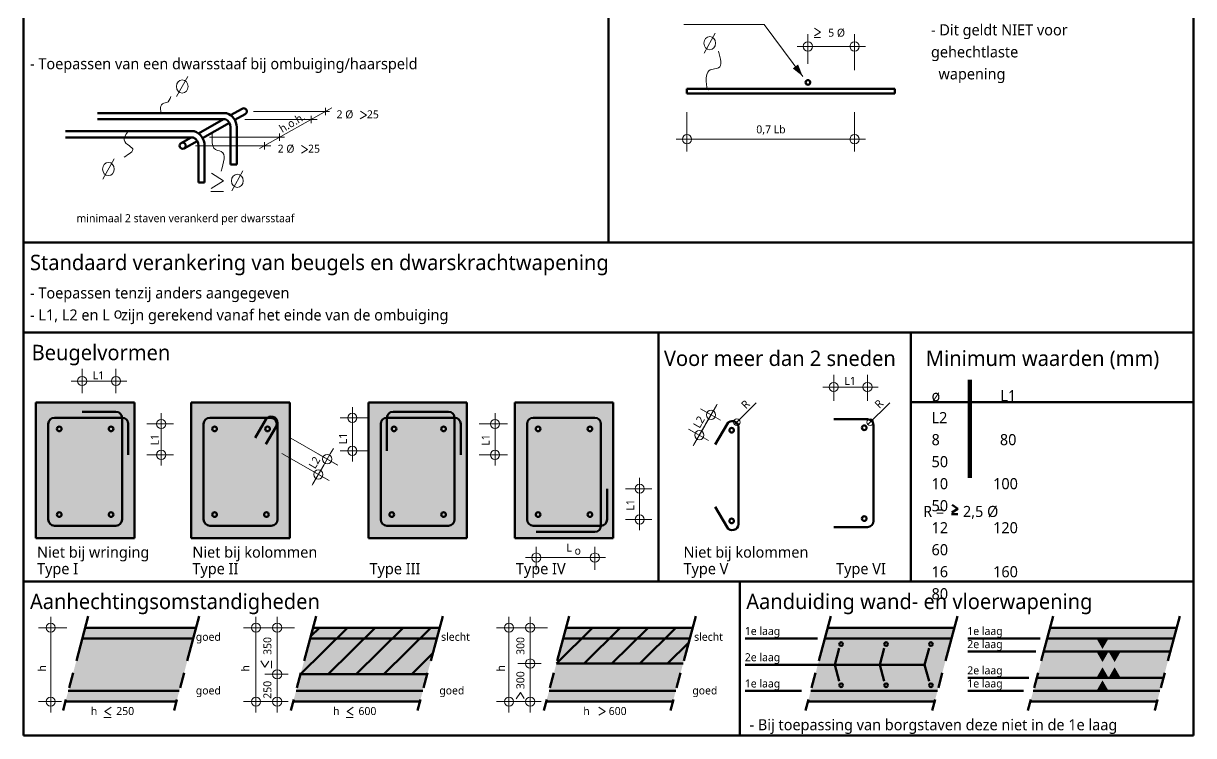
# Model space of a CAD drawing. Header units: millimetres. Extents: x 2215 to 2824, y 2037 to 2318.
# Drawn here: x 2634.5 to 2824.5, y 2037.3 to 2152.8 of the extents above; entities that cross this region are included whole.
import ezdxf

# ---------------------------------------------------------------- set-up
doc = ezdxf.new("R2010")
doc.units = ezdxf.units.MM
doc.linetypes.add('JECON_afbreeklijn', pattern=[14, 7.5, -2, 2.5, -2])
for name, color, linetype, lineweight in [('A-DETL', 90, 'Continuous', 13), ('A-DETL-GENF', 92, 'Continuous', 18), ('A-DETL-THIN', 151, 'Continuous', 18), ('G-ANNO-TEXT', 231, 'Continuous', 13)]:
    doc.layers.add(name, color=color, linetype=linetype, lineweight=lineweight)
doc.styles.add('Segoe UI', font='segoeui.ttf', dxfattribs={"height": 2.5})
doc.styles.add('Segoe UI_5', font='segoeui.ttf', dxfattribs={"height": 1.8})
doc.styles.add('Segoe UI_9', font='segoeui.ttf', dxfattribs={"height": 1.3})

msp = doc.modelspace()

# ---------------------------------------------------------------- hatches: boundary and pattern name
at = {"layer": 'A-DETL-GENF'}
for color, points in [(1, [(2761.0376242, 2144.2436095), (2760.2736772, 2146.1680762), (2759.4137933, 2145.528273)]), (9, [(2652.52721, 2069.3306483), (2652.52721, 2091.3306483), (2636.52721, 2091.3306483), (2636.52721, 2069.3306483)]), (9, [(2677.752535, 2069.3306483), (2677.752535, 2091.3306483), (2661.752535, 2091.3306483), (2661.752535, 2069.3306483)]), (9, [(2706.5158369, 2069.3306483), (2706.5158369, 2091.3306483), (2690.5158369, 2091.3306483), (2690.5158369, 2069.3306483)]), (9, [(2730.2782345, 2069.3306483), (2730.2782345, 2091.3306483), (2714.2782345, 2091.3306483), (2714.2782345, 2069.3306483)]), (9, [(2659.3415488, 2042.7770501), (2662.5569391, 2054.7770501), (2644.5365533, 2054.7770501), (2641.321163, 2042.7770501)]), (9, [(2698.8753778, 2042.7770501), (2702.0907681, 2054.7770501), (2681.5198093, 2054.7770501), (2678.304419, 2042.7770501)]), (9, [(2739.954975, 2042.7770501), (2743.1703653, 2054.7770501), (2722.5994064, 2054.7770501), (2719.3840161, 2042.7770501)]), (9, [(2782.4478442, 2042.7770501), (2785.6632345, 2054.7770501), (2765.0922756, 2054.7770501), (2761.8768853, 2042.7770501)]), (2, [(2809.708582, 2051.3307828), (2810.6916262, 2053.0334653), (2808.7255378, 2053.0334653)]), (2, [(2809.708582, 2049.2031728), (2810.6916262, 2050.9058553), (2808.7255378, 2050.9058553)]), (2, [(2811.6746704, 2049.2031728), (2812.6577146, 2050.9058553), (2810.6916262, 2050.9058553)]), (2, [(2810.6916262, 2046.648245), (2809.708582, 2048.3509274), (2808.7255378, 2046.648245)]), (2, [(2812.6577146, 2046.648245), (2811.6746704, 2048.3509274), (2810.6916262, 2046.648245)]), (2, [(2810.6916262, 2044.520635), (2809.708582, 2046.2233174), (2808.7255378, 2044.520635)])]:
    msp.add_hatch(color=color, dxfattribs=at).paths.add_polyline_path(points)
h = msp.add_hatch(color=9, dxfattribs=at)
h.paths.add_polyline_path([(2808.7255378, 2042.7770501), (2818.5674783, 2042.7770501), (2821.7828686, 2054.7770501), (2801.2119097, 2054.7770501), (2797.9965194, 2042.7770501)])
h.paths.add_polyline_path([(2810.6916262, 2044.520635), (2808.7255378, 2044.520635), (2809.708582, 2046.2233174)])
h.paths.add_polyline_path([(2810.6916262, 2046.648245), (2808.7255378, 2046.648245), (2809.708582, 2048.3509274)])
h.paths.add_polyline_path([(2810.6916262, 2046.648245), (2811.6746704, 2048.3509274), (2812.6577146, 2046.648245)])
h.paths.add_polyline_path([(2811.6746704, 2049.2031728), (2810.6916262, 2050.9058553), (2812.6577146, 2050.9058553)])
h.paths.add_polyline_path([(2809.708582, 2049.2031728), (2808.7255378, 2050.9058553), (2810.6916262, 2050.9058553)])
h.paths.add_polyline_path([(2809.708582, 2051.3307828), (2808.7255378, 2053.0334653), (2810.6916262, 2053.0334653)])

# ---------------------------------------------------------------- linework, layer by layer
at = {"layer": 'A-DETL', "lineweight": 158}
for p, q in [((2634.4980798, 2247.2712179), (2634.4980798, 2037.2712179)), ((2824.4980798, 2037.2712179), (2824.4980798, 2247.2712179)), ((2729.4980798, 2237.2712179), (2729.4980798, 2117.2712179)), ((2634.4980798, 2117.2712179), (2824.4980798, 2117.2712179)), ((2634.4980798, 2102.6729504), (2824.4980798, 2102.6729504)), ((2737.6167104, 2102.6729504), (2737.6167104, 2062.2712179)), ((2778.6032727, 2102.6729504), (2778.6032727, 2062.2712179)), ((2788.0103842, 2094.9794183), (2788.0103842, 2079.0958094)), ((2788.3103842, 2094.9794183), (2788.3103842, 2079.0958094)), ((2652.52721, 2091.3306483), (2636.52721, 2091.3306483)), ((2636.52721, 2091.3306483), (2636.52721, 2069.3306483)), ((2652.52721, 2069.3306483), (2652.52721, 2091.3306483)), ((2677.752535, 2091.3306483), (2661.752535, 2091.3306483)), ((2661.752535, 2091.3306483), (2661.752535, 2069.3306483)), ((2677.752535, 2069.3306483), (2677.752535, 2091.3306483)), ((2706.5158369, 2091.3306483), (2690.5158369, 2091.3306483)), ((2690.5158369, 2091.3306483), (2690.5158369, 2069.3306483)), ((2706.5158369, 2069.3306483), (2706.5158369, 2091.3306483)), ((2730.2782345, 2091.3306483), (2714.2782345, 2091.3306483)), ((2714.2782345, 2091.3306483), (2714.2782345, 2069.3306483)), ((2730.2782345, 2069.3306483), (2730.2782345, 2091.3306483)), ((2824.4980798, 2091.3987202), (2778.6032727, 2091.3987202)), ((2786.2326631, 2073.2125603), (2785.2070316, 2073.2125603)), ((2786.2326626, 2074.0799052), (2785.2436805, 2073.4697846)), ((2785.2710379, 2074.716748), (2786.2326626, 2074.0799052)), ((2636.52721, 2069.3306483), (2652.52721, 2069.3306483)), ((2661.752535, 2069.3306483), (2677.752535, 2069.3306483)), ((2690.5158369, 2069.3306483), (2706.5158369, 2069.3306483)), ((2714.2782345, 2069.3306483), (2730.2782345, 2069.3306483)), ((2634.4980798, 2062.2712179), (2824.4980798, 2062.2712179)), ((2750.796246, 2062.2712179), (2750.796246, 2037.2712179)), ((2662.5569391, 2054.7770501), (2644.5365533, 2054.7770501)), ((2702.0907681, 2054.7770501), (2681.5198093, 2054.7770501)), ((2743.1703653, 2054.7770501), (2722.5994064, 2054.7770501)), ((2785.6632345, 2054.7770501), (2765.0922756, 2054.7770501)), ((2821.7828686, 2054.7770501), (2801.2119097, 2054.7770501)), ((2763.445124, 2053.0334653), (2751.7151282, 2053.0334653)), ((2799.5647581, 2053.0334653), (2787.8347623, 2053.0334653)), ((2766.2449557, 2048.7770501), (2766.9666218, 2051.4703445)), ((2773.5339259, 2048.7770501), (2774.2555919, 2051.4703445)), ((2781.5445621, 2051.4703445), (2780.822896, 2048.7770501)), ((2798.8581819, 2050.9058553), (2787.8347623, 2050.9058553)), ((2721.0386365, 2048.9521775), (2741.6095954, 2048.9521775)), ((2780.822896, 2048.7770501), (2751.7151282, 2048.7770501)), ((2766.9666218, 2046.0837558), (2766.2449557, 2048.7770501)), ((2774.2555919, 2046.0837558), (2773.5339259, 2048.7770501)), ((2781.5445621, 2046.0837558), (2780.822896, 2048.7770501)), ((2679.4928837, 2047.2124608), (2700.0638425, 2047.2124608)), ((2797.7578136, 2046.648245), (2787.8347623, 2046.648245)), ((2760.8132078, 2044.520635), (2751.7151282, 2044.520635)), ((2796.875599, 2044.520635), (2787.8347623, 2044.520635)), ((2641.321163, 2042.7770501), (2659.3415488, 2042.7770501)), ((2678.304419, 2042.7770501), (2698.8753778, 2042.7770501)), ((2719.3840161, 2042.7770501), (2739.954975, 2042.7770501)), ((2761.8768853, 2042.7770501), (2782.4478442, 2042.7770501)), ((2797.9965194, 2042.7770501), (2818.5674783, 2042.7770501)), ((2634.4980798, 2037.2712179), (2824.4980798, 2037.2712179))]:
    msp.add_line(p, q, dxfattribs=at)
at = {"layer": 'A-DETL'}
for p, q in [((2754.7893606, 2152.6411626), (2741.7107248, 2152.6411626)), ((2761.0376242, 2144.2436095), (2754.7893606, 2152.6411626)), ((2761.8743981, 2146.2645563), (2761.8743981, 2151.0993511)), ((2761.8743981, 2150.8493511), (2761.8743981, 2147.3493511)), ((2769.4554756, 2145.2323086), (2769.4554756, 2151.0993511)), ((2769.4554756, 2147.3493511), (2769.4554756, 2150.8493511)), ((2763.6243981, 2149.0993511), (2760.1243981, 2149.0993511)), ((2762.8743981, 2149.0993511), (2768.4554756, 2149.0993511)), ((2767.7054756, 2149.0993511), (2771.2054756, 2149.0993511)), ((2671.8667338, 2138.5546553), (2684.2134424, 2138.5546553)), ((2672.8474356, 2132.5433344), (2684.5634614, 2139.1251837)), ((2681.2427239, 2137.8574702), (2681.2427239, 2136.6618378)), ((2683.5478919, 2139.1524715), (2683.5478919, 2137.9568391)), ((2742.2383093, 2138.4323086), (2742.2383093, 2132.0370505)), ((2769.4554756, 2138.4323086), (2769.4554756, 2132.0370505)), ((2670.4674753, 2137.259654), (2682.2048622, 2137.259654)), ((2742.2383093, 2135.7870505), (2742.2383093, 2132.2870505)), ((2769.4554756, 2132.2870505), (2769.4554756, 2135.7870505)), ((2664.7398584, 2134.3551859), (2676.900467, 2134.3551859)), ((2676.0726233, 2134.9530021), (2676.0726233, 2133.7573697)), ((2743.9883093, 2134.0370505), (2740.4883093, 2134.0370505)), ((2743.2383093, 2134.0370505), (2768.4554756, 2134.0370505)), ((2767.7054756, 2134.0370505), (2771.2054756, 2134.0370505)), ((2662.4293729, 2132.9816929), (2674.6590833, 2132.9816929)), ((2673.6277359, 2133.5795091), (2673.6277359, 2132.3838767)), ((2665.0506797, 2128.5554917), (2666.9739293, 2127.2818062)), ((2666.9739293, 2127.2818062), (2664.9959651, 2126.061565)), ((2664.9226673, 2125.5471162), (2666.9739303, 2125.5471162)), ((2644.02721, 2092.8306483), (2644.02721, 2096.8000739)), ((2644.02721, 2096.5500739), (2644.02721, 2093.0500739)), ((2649.52721, 2092.8306483), (2649.52721, 2096.8000739)), ((2649.52721, 2093.0500739), (2649.52721, 2096.5500739)), ((2766.0683509, 2091.6040535), (2766.0683509, 2095.823479)), ((2771.5429234, 2091.6040535), (2771.5429234, 2095.823479)), ((2645.77721, 2094.8000739), (2642.27721, 2094.8000739)), ((2645.02721, 2094.8000739), (2648.52721, 2094.8000739)), ((2647.77721, 2094.8000739), (2651.27721, 2094.8000739)), ((2767.8183509, 2093.823479), (2764.3183509, 2093.823479)), ((2766.0683509, 2095.573479), (2766.0683509, 2092.073479)), ((2767.0683509, 2093.823479), (2770.5429234, 2093.823479)), ((2769.7929234, 2093.823479), (2773.2929234, 2093.823479)), ((2771.5429234, 2092.073479), (2771.5429234, 2095.573479)), ((2687.9110805, 2087.0806483), (2687.9110805, 2090.5806483)), ((2746.1460356, 2089.3111602), (2744.4139848, 2090.3111602)), ((2744.6304911, 2090.1861602), (2747.6615801, 2088.4361602)), ((2747.0210356, 2090.8267047), (2745.2710356, 2087.7956158)), ((2746.6460356, 2090.1771856), (2747.1460356, 2091.043211)), ((2749.9483648, 2087.7330569), (2753.4933731, 2091.2780652)), ((2771.6136852, 2087.7330569), (2775.1586935, 2091.2780652)), ((2656.8760126, 2086.0806483), (2656.8760126, 2089.5806483)), ((2690.5158369, 2088.8306483), (2685.9110805, 2088.8306483)), ((2689.6610805, 2088.8306483), (2686.1610805, 2088.8306483)), ((2711.0733011, 2086.0806483), (2711.0733011, 2089.5806483)), ((2744.2415374, 2086.0124726), (2746.1460356, 2089.3111602)), ((2654.52721, 2087.8306483), (2658.8760126, 2087.8306483)), ((2658.6260126, 2087.8306483), (2655.1260126, 2087.8306483)), ((2656.8760126, 2083.8306483), (2656.8760126, 2086.8306483)), ((2687.9110805, 2084.4738379), (2687.9110805, 2087.8306483)), ((2708.5158369, 2087.8306483), (2713.0733011, 2087.8306483)), ((2712.8233011, 2087.8306483), (2709.3233011, 2087.8306483)), ((2711.0733011, 2083.8306483), (2711.0733011, 2086.8306483)), ((2742.5094866, 2087.0124726), (2744.2415374, 2086.0124726)), ((2745.7570819, 2085.1374726), (2742.725993, 2086.8874726)), ((2743.3665374, 2084.4969282), (2745.1165374, 2087.5280171)), ((2656.8760126, 2084.5806483), (2656.8760126, 2081.0806483)), ((2677.9237434, 2085.5377551), (2685.5579934, 2081.1301188)), ((2687.9110805, 2085.2238379), (2687.9110805, 2081.7238379)), ((2711.0733011, 2084.5806483), (2711.0733011, 2081.0806483)), ((2743.7415374, 2085.1464472), (2743.2415374, 2084.2804218)), ((2654.52721, 2082.8306483), (2658.8760126, 2082.8306483)), ((2655.1260126, 2082.8306483), (2658.6260126, 2082.8306483)), ((2676.4798003, 2083.0593137), (2684.123811, 2078.6460421)), ((2682.3103981, 2083.0051188), (2685.341487, 2081.2551188)), ((2684.7009426, 2083.6456633), (2682.9509426, 2080.6145744)), ((2684.3259426, 2082.9961442), (2684.8259426, 2083.8621696)), ((2690.5158369, 2083.4738379), (2685.9110805, 2083.4738379)), ((2686.1610805, 2083.4738379), (2689.6610805, 2083.4738379)), ((2708.5158369, 2082.8306483), (2713.0733011, 2082.8306483)), ((2709.3233011, 2082.8306483), (2712.8233011, 2082.8306483)), ((2683.9073046, 2078.7710421), (2680.8762157, 2080.5210421)), ((2681.5167602, 2078.1304976), (2683.2667602, 2081.1615865)), ((2682.3917602, 2079.6460421), (2683.8259426, 2082.1301188)), ((2681.8917602, 2078.7800167), (2681.3917602, 2077.9139913)), ((2734.5527009, 2075.5806483), (2734.5527009, 2079.0806483)), ((2732.2782345, 2077.3306483), (2736.5527009, 2077.3306483)), ((2736.3027009, 2077.3306483), (2732.8027009, 2077.3306483)), ((2734.5527009, 2076.3306483), (2734.5527009, 2073.3306483)), ((2734.5527009, 2074.0806483), (2734.5527009, 2070.5806483)), ((2732.2782345, 2072.3306483), (2736.5527009, 2072.3306483)), ((2732.8027009, 2072.3306483), (2736.3027009, 2072.3306483)), ((2717.7782345, 2067.9020096), (2717.7782345, 2064.4020096)), ((2717.7782345, 2067.3306483), (2717.7782345, 2064.1520096)), ((2727.2782345, 2064.4020096), (2727.2782345, 2067.9020096)), ((2727.2782345, 2067.3306483), (2727.2782345, 2064.1520096)), ((2719.5282345, 2066.1520096), (2716.0282345, 2066.1520096)), ((2718.7782345, 2066.1520096), (2726.2782345, 2066.1520096)), ((2725.5282345, 2066.1520096), (2729.0282345, 2066.1520096)), ((2638.928719, 2053.0270501), (2638.928719, 2056.5270501)), ((2672.257179, 2053.0270501), (2672.257179, 2056.5270501)), ((2675.7134993, 2053.0270501), (2675.7134993, 2056.5270501)), ((2713.3367761, 2053.0270501), (2713.3367761, 2056.5270501)), ((2716.7930965, 2053.0270501), (2716.7930965, 2056.5270501)), ((2641.5365533, 2054.7770501), (2636.928719, 2054.7770501)), ((2640.678719, 2054.7770501), (2637.178719, 2054.7770501)), ((2678.5198093, 2054.7770501), (2670.257179, 2054.7770501)), ((2674.007179, 2054.7770501), (2670.507179, 2054.7770501)), ((2673.7134993, 2054.7770501), (2678.5198093, 2054.7770501)), ((2677.4634993, 2054.7770501), (2674.007179, 2054.7770501)), ((2719.5994064, 2054.7770501), (2711.3367761, 2054.7770501)), ((2715.0867761, 2054.7770501), (2711.5867761, 2054.7770501)), ((2714.7930965, 2054.7770501), (2719.5994064, 2054.7770501)), ((2718.5430965, 2054.7770501), (2715.0867761, 2054.7770501)), ((2638.928719, 2043.7770501), (2638.928719, 2053.7770501)), ((2672.257179, 2043.7770501), (2672.257179, 2053.7770501)), ((2675.7134993, 2048.2124608), (2675.7134993, 2053.7770501)), ((2713.3367761, 2043.7770501), (2713.3367761, 2053.7770501)), ((2716.7930965, 2049.9521775), (2716.7930965, 2053.7770501)), ((2716.7930965, 2050.7021775), (2716.7930965, 2047.2021775)), ((2716.7930965, 2047.2021775), (2716.7930965, 2050.7021775)), ((2675.7134993, 2048.9624608), (2675.7134993, 2045.4624608)), ((2675.7134993, 2045.4624608), (2675.7134993, 2048.9624608)), ((2714.7930965, 2048.9521775), (2718.0386365, 2048.9521775)), ((2718.0386365, 2048.9521775), (2714.7930965, 2048.9521775)), ((2715.0430965, 2048.9521775), (2718.5430965, 2048.9521775)), ((2718.5430965, 2048.9521775), (2715.0430965, 2048.9521775)), ((2673.7134993, 2047.2124608), (2676.4634993, 2047.2124608)), ((2676.4634993, 2047.2124608), (2673.7134993, 2047.2124608)), ((2673.9634993, 2047.2124608), (2677.4634993, 2047.2124608)), ((2677.4634993, 2047.2124608), (2673.9634993, 2047.2124608)), ((2716.7930965, 2043.7770501), (2716.7930965, 2047.9521775)), ((2638.928719, 2044.5270501), (2638.928719, 2041.0270501)), ((2672.257179, 2044.5270501), (2672.257179, 2041.0270501)), ((2675.7134993, 2043.7770501), (2675.7134993, 2046.2124608)), ((2675.7134993, 2044.5270501), (2675.7134993, 2041.0270501)), ((2713.3367761, 2044.5270501), (2713.3367761, 2041.0270501)), ((2716.7930965, 2044.5270501), (2716.7930965, 2041.0270501)), ((2638.321163, 2042.7770501), (2636.928719, 2042.7770501)), ((2637.178719, 2042.7770501), (2640.678719, 2042.7770501)), ((2675.304419, 2042.7770501), (2670.257179, 2042.7770501)), ((2670.507179, 2042.7770501), (2674.007179, 2042.7770501)), ((2673.7134993, 2042.7770501), (2675.304419, 2042.7770501)), ((2674.007179, 2042.7770501), (2677.4634993, 2042.7770501)), ((2716.3840161, 2042.7770501), (2711.3367761, 2042.7770501)), ((2711.5867761, 2042.7770501), (2715.0867761, 2042.7770501)), ((2714.7930965, 2042.7770501), (2716.3840161, 2042.7770501)), ((2715.0867761, 2042.7770501), (2718.5430965, 2042.7770501))]:
    msp.add_line(p, q, dxfattribs=at)
at = {"layer": 'A-DETL', "lineweight": 200}
for p, q in [((2742.2383093, 2141.4323086), (2742.2383093, 2142.2323086)), ((2742.2383093, 2142.2323086), (2775.9966333, 2142.2323086)), ((2775.9966333, 2141.4323086), (2742.2383093, 2141.4323086)), ((2775.9966333, 2142.2323086), (2775.9966333, 2141.4323086)), ((2646.554519, 2138.2747845), (2667.4710159, 2138.2747845)), ((2668.1469547, 2137.9309854), (2670.0330811, 2138.9905768)), ((2668.8270265, 2137.1660418), (2670.5228665, 2138.1187338)), ((2646.554519, 2137.2747845), (2667.292061, 2137.2747845)), ((2662.9158967, 2134.9922726), (2666.9788837, 2137.2747845)), ((2663.5959685, 2134.227329), (2667.9551835, 2136.6762564)), ((2668.1346033, 2135.9905567), (2668.1346033, 2129.9463058)), ((2669.1346033, 2129.9463058), (2669.1346033, 2135.9905567)), ((2641.323461, 2135.3360717), (2662.2399579, 2135.3360717)), ((2641.323461, 2134.3360717), (2662.061003, 2134.3360717)), ((2660.1041005, 2133.4176144), (2661.7478257, 2134.3360717)), ((2660.593886, 2132.5457714), (2662.7241255, 2133.7375436)), ((2662.9035454, 2132.9816929), (2662.9035454, 2127.007593)), ((2663.9035454, 2127.007593), (2663.9035454, 2132.9816929)), ((2668.1346033, 2129.9463058), (2669.1346033, 2129.9463058)), ((2662.9035454, 2127.007593), (2663.9035454, 2127.007593)), ((2650.52721, 2088.8306483), (2639.52721, 2088.8306483)), ((2649.52721, 2089.8306483), (2644.02721, 2089.8306483)), ((2650.52721, 2072.3306483), (2650.52721, 2088.8306483)), ((2674.6287437, 2088.8306483), (2664.752535, 2088.8306483)), ((2673.8865096, 2088.5450611), (2672.1496733, 2085.5593137)), ((2704.5158369, 2088.8306483), (2693.5158369, 2088.8306483)), ((2693.5158369, 2088.8306483), (2693.5158369, 2083.4738379)), ((2703.5158369, 2089.8306483), (2694.5158369, 2089.8306483)), ((2704.5158369, 2072.3306483), (2704.5158369, 2088.8306483)), ((2717.2782345, 2088.8306483), (2727.2782345, 2088.8306483)), ((2766.0889487, 2088.6040535), (2771.5429234, 2088.6040535)), ((2638.52721, 2087.8306483), (2638.52721, 2072.3306483)), ((2651.52721, 2082.8306483), (2651.52721, 2087.8306483)), ((2663.752535, 2087.8306483), (2663.752535, 2072.3306483)), ((2673.8817241, 2084.5593137), (2675.4947691, 2087.3306483)), ((2675.752535, 2072.3306483), (2675.752535, 2088.0450611)), ((2692.5158369, 2087.8306483), (2692.5158369, 2072.3306483)), ((2705.5158369, 2082.8306483), (2705.5158369, 2087.8306483)), ((2716.2782345, 2072.3306483), (2716.2782345, 2087.8306483)), ((2728.2782345, 2087.8306483), (2728.2782345, 2071.3306483)), ((2748.7441118, 2087.8111602), (2746.8396136, 2084.5124726)), ((2750.6101372, 2071.5967475), (2750.6101372, 2087.3111602)), ((2772.5429234, 2087.6040535), (2772.5429234, 2072.1040535)), ((2729.2782345, 2077.3306483), (2729.2782345, 2072.3306483)), ((2746.8396136, 2074.3954351), (2748.7441118, 2071.0967475)), ((2639.52721, 2071.3306483), (2649.52721, 2071.3306483)), ((2664.752535, 2071.3306483), (2674.752535, 2071.3306483)), ((2693.5158369, 2071.3306483), (2703.5158369, 2071.3306483)), ((2728.2782345, 2071.3306483), (2717.2782345, 2071.3306483)), ((2771.5429234, 2071.1040535), (2766.0889487, 2071.1040535)), ((2727.2782345, 2070.3306483), (2717.7782345, 2070.3306483)), ((2644.0693611, 2053.0334653), (2662.089747, 2053.0334653)), ((2681.0526171, 2053.0334653), (2701.623576, 2053.0334653)), ((2722.1322143, 2053.0334653), (2742.7031731, 2053.0334653)), ((2764.6250835, 2053.0334653), (2785.1960423, 2053.0334653)), ((2800.7447175, 2053.0334653), (2821.3156764, 2053.0334653)), ((2800.1746262, 2050.9058553), (2820.745585, 2050.9058553)), ((2799.0338029, 2046.648245), (2819.6047618, 2046.648245)), ((2641.7883551, 2044.520635), (2659.808741, 2044.520635)), ((2678.7716111, 2044.520635), (2699.34257, 2044.520635)), ((2719.8512082, 2044.520635), (2740.4221671, 2044.520635)), ((2762.3440774, 2044.520635), (2782.9150363, 2044.520635)), ((2798.4637115, 2044.520635), (2819.0346704, 2044.520635))]:
    msp.add_line(p, q, dxfattribs=at)
at = {"layer": 'A-DETL', "linetype": 'JECON_afbreeklijn', "lineweight": 158}
for p, q in [((2645.0334858, 2056.6316277), (2640.9337922, 2041.3313626)), ((2663.0538717, 2056.6316277), (2658.954178, 2041.3313626)), ((2682.0167418, 2056.6316277), (2677.9170482, 2041.3313626)), ((2702.5877007, 2056.6316277), (2698.488007, 2041.3313626)), ((2723.096339, 2056.6316277), (2718.9966453, 2041.3313626)), ((2743.6672978, 2056.6316277), (2739.5676042, 2041.3313626)), ((2765.5892082, 2056.6316277), (2761.4895145, 2041.3313626)), ((2786.1601671, 2056.6316277), (2782.0604734, 2041.3313626)), ((2801.7088423, 2056.6316277), (2797.6091486, 2041.3313626)), ((2822.2798011, 2056.6316277), (2818.1801075, 2041.3313626))]:
    msp.add_line(p, q, dxfattribs=at)
at = {"layer": 'A-DETL', "lineweight": 120}
for p, q in [((2679.4928837, 2047.2124608), (2687.1074108, 2054.7770501)), ((2681.1302508, 2053.3231981), (2682.5937005, 2054.7770501)), ((2684.006594, 2047.2124608), (2691.6211211, 2054.7770501)), ((2688.5203043, 2047.2124608), (2696.1348314, 2054.7770501)), ((2693.0340146, 2047.2124608), (2700.6485417, 2054.7770501)), ((2721.0386365, 2048.9521775), (2726.9019622, 2054.7770501)), ((2725.5523468, 2048.9521775), (2731.4156725, 2054.7770501)), ((2730.0660571, 2048.9521775), (2735.9293828, 2054.7770501)), ((2734.5797674, 2048.9521775), (2740.4430931, 2054.7770501)), ((2739.0934777, 2048.9521775), (2742.5223275, 2052.3585401)), ((2697.5477249, 2047.2124608), (2700.9765746, 2050.6188234))]:
    msp.add_line(p, q, dxfattribs=at)
at = {"layer": 'A-DETL'}
for centre, radius in [((2761.8743981, 2149.0993511), 0.75), ((2769.4554756, 2149.0993511), 0.75), ((2742.2383093, 2134.0370505), 0.75), ((2769.4554756, 2134.0370505), 0.75), ((2644.02721, 2094.8000739), 0.75), ((2649.52721, 2094.8000739), 0.75), ((2766.0683509, 2093.823479), 0.75), ((2771.5429234, 2093.823479), 0.75), ((2746.1460356, 2089.3111602), 0.75), ((2656.8760126, 2087.8306483), 0.75), ((2687.9110805, 2088.8306483), 0.75), ((2711.0733011, 2087.8306483), 0.75), ((2750.3284481, 2088.1131402), 0.537519), ((2771.9937686, 2088.1131402), 0.537519), ((2744.2415374, 2086.0124726), 0.75), ((2656.8760126, 2082.8306483), 0.75), ((2683.8259426, 2082.1301188), 0.75), ((2687.9110805, 2083.4738379), 0.75), ((2711.0733011, 2082.8306483), 0.75), ((2682.3917602, 2079.6460421), 0.75), ((2734.5527009, 2077.3306483), 0.75), ((2734.5527009, 2072.3306483), 0.75), ((2717.7782345, 2066.1520096), 0.75), ((2727.2782345, 2066.1520096), 0.75), ((2638.928719, 2054.7770501), 0.75), ((2672.257179, 2054.7770501), 0.75), ((2675.7134993, 2054.7770501), 0.75), ((2713.3367761, 2054.7770501), 0.75), ((2716.7930965, 2054.7770501), 0.75), ((2716.7930965, 2048.9521775), 0.75), ((2716.7930965, 2048.9521775), 0.75), ((2675.7134993, 2047.2124608), 0.75), ((2675.7134993, 2047.2124608), 0.75), ((2638.928719, 2042.7770501), 0.75), ((2672.257179, 2042.7770501), 0.75), ((2675.7134993, 2042.7770501), 0.75), ((2713.3367761, 2042.7770501), 0.75), ((2716.7930965, 2042.7770501), 0.75)]:
    msp.add_circle(centre, radius, dxfattribs=at)
at = {"layer": 'A-DETL', "lineweight": 200}
msp.add_circle((2660.3489933, 2132.9816929), 0.5, dxfattribs=at)
for centre, radius, start, end in [((2761.8743981, 2143.2645563), 0.375, 0, 180), ((2761.8743981, 2143.2645563), 0.375, 180, 0), ((2666.7346033, 2135.9905567), 2.4, 0, 72.131188645), ((2670.2779738, 2138.5546553), 0.5, 299.326481686, 119.326481686), ((2666.7346033, 2135.9905567), 1.4, 0, 66.535297094), ((2661.5035454, 2133.0518439), 1.4, 357.127826069, 66.535297094), ((2661.5035454, 2133.0518439), 2.4, 358.325028255, 72.131188645), ((2639.52721, 2087.8306483), 1, 90, 180), ((2649.52721, 2088.8306483), 1, 0, 90), ((2650.52721, 2087.8306483), 1, 0, 90), ((2664.752535, 2087.8306483), 1, 90, 180), ((2674.752535, 2088.0450611), 1, 0, 149.999999999), ((2674.6287437, 2087.8306483), 1, 330, 90), ((2693.5158369, 2087.8306483), 1, 90, 180), ((2694.5158369, 2088.8306483), 1, 90, 180), ((2703.5158369, 2088.8306483), 1, 0, 90), ((2704.5158369, 2087.8306483), 1, 0, 90), ((2717.2782345, 2087.8306483), 1, 90, 180), ((2727.2782345, 2087.8306483), 1, 0, 90), ((2749.6101372, 2087.3111602), 1, 0, 150), ((2771.5429234, 2087.6040535), 1, 0, 90), ((2639.52721, 2072.3306483), 1, 180, 270), ((2649.52721, 2072.3306483), 1, 270, 0), ((2664.752535, 2072.3306483), 1, 180, 270), ((2674.752535, 2072.3306483), 1, 270, 0), ((2693.5158369, 2072.3306483), 1, 180, 270), ((2703.5158369, 2072.3306483), 1, 270, 0), ((2717.2782345, 2072.3306483), 1, 180, 270), ((2727.2782345, 2071.3306483), 1, 270, 0), ((2728.2782345, 2072.3306483), 1, 270, 0), ((2749.6101372, 2071.5967475), 1, 210, 0), ((2771.5429234, 2072.1040535), 1, 270, 0)]:
    msp.add_arc(centre, radius, start, end, dxfattribs=at)
at = {"layer": 'A-DETL', "lineweight": 158}
for centre, radius, start, end in [((2640.3201032, 2087.0377551), 0.375, 0, 180), ((2640.3201032, 2087.0377551), 0.375, 180, 0), ((2648.7343167, 2087.0377551), 0.375, 0, 180), ((2648.7343167, 2087.0377551), 0.375, 180, 0), ((2665.5454282, 2087.0377551), 0.375, 0, 180), ((2665.5454282, 2087.0377551), 0.375, 180, 0), ((2674.1387312, 2087.0377551), 0.375, 0, 180), ((2674.1387312, 2087.0377551), 0.375, 180, 0), ((2694.675707, 2087.0377551), 0.375, 0, 180), ((2694.675707, 2087.0377551), 0.375, 180, 0), ((2702.7229437, 2087.0377551), 0.375, 0, 180), ((2702.7229437, 2087.0377551), 0.375, 180, 0), ((2718.0711278, 2087.0377551), 0.375, 0, 180), ((2718.0711278, 2087.0377551), 0.375, 180, 0), ((2726.4853413, 2087.0377551), 0.375, 0, 180), ((2726.4853413, 2087.0377551), 0.375, 180, 0), ((2749.4952962, 2086.8111602), 0.375, 0, 180), ((2749.4952962, 2086.8111602), 0.375, 180, 0), ((2771.0287813, 2087.2204915), 0.375, 0, 180), ((2771.0287813, 2087.2204915), 0.375, 180, 0), ((2640.3201032, 2073.1235416), 0.375, 0, 180), ((2640.3201032, 2073.1235416), 0.375, 180, 0), ((2648.7343167, 2073.1235416), 0.375, 0, 180), ((2648.7343167, 2073.1235416), 0.375, 180, 0), ((2665.5454282, 2073.1235416), 0.375, 0, 180), ((2665.5454282, 2073.1235416), 0.375, 180, 0), ((2673.9596418, 2073.1235416), 0.375, 0, 180), ((2673.9596418, 2073.1235416), 0.375, 180, 0), ((2694.3087301, 2073.1235416), 0.375, 0, 180), ((2694.3087301, 2073.1235416), 0.375, 180, 0), ((2702.7229437, 2073.1235416), 0.375, 0, 180), ((2702.7229437, 2073.1235416), 0.375, 180, 0), ((2718.0711278, 2073.1235416), 0.375, 0, 180), ((2718.0711278, 2073.1235416), 0.375, 180, 0), ((2726.4853413, 2073.1235416), 0.375, 0, 180), ((2726.4853413, 2073.1235416), 0.375, 180, 0), ((2749.4952962, 2072.0967475), 0.375, 0, 180), ((2749.4952962, 2072.0967475), 0.375, 180, 0), ((2771.0287813, 2072.4876154), 0.375, 0, 180), ((2771.0287813, 2072.4876154), 0.375, 180, 0), ((2767.2723587, 2052.1185933), 0.3, 0, 180), ((2767.2723587, 2052.1185933), 0.3, 180, 0), ((2774.5613289, 2052.1185933), 0.3, 0, 180), ((2774.5613289, 2052.1185933), 0.3, 180, 0), ((2781.850299, 2052.1185933), 0.3, 0, 180), ((2781.850299, 2052.1185933), 0.3, 180, 0), ((2767.2723587, 2045.4355069), 0.3, 0, 180), ((2767.2723587, 2045.4355069), 0.3, 180, 0), ((2774.5613289, 2045.4355069), 0.3, 0, 180), ((2774.5613289, 2045.4355069), 0.3, 180, 0), ((2781.850299, 2045.4355069), 0.3, 0, 180), ((2781.850299, 2045.4355069), 0.3, 180, 0)]:
    msp.add_arc(centre, radius, start, end, dxfattribs=at)
at = {"layer": 'A-DETL'}
for points, knots in [([(2745.8492161, 2142.2323086), (2745.4903949, 2141.4028972), (2744.7432257, 2145.8077286), (2748.197967, 2145.1509124), (2747.6752624, 2147.1345812), (2747.3663308, 2148.3069744)], [0, 0, 0, 0, 2.7111036432, 4.5660941427, 7.2467878769, 7.2467878769, 7.2467878769, 7.2467878769]), ([(2657.0127674, 2138.2747845), (2656.8333575, 2137.8600803), (2656.5030525, 2140.0539254), (2657.995539, 2139.7713797), (2658.2682116, 2140.5245846), (2658.4204945, 2140.945223)], [0, 0, 0, 0, 1.3555468745, 2.2830418054, 3.4561793524, 3.4561793524, 3.4561793524, 3.4561793524]), ([(2651.7817095, 2135.3360717), (2651.8783005, 2135.7774759), (2649.7535277, 2133.487208), (2653.2973895, 2132.6655603), (2651.633027, 2131.6081002), (2650.8582056, 2131.1158192)], [0, 0, 0, 0, 1.3555467957, 3.6005164004, 5.5559517665, 5.5559517665, 5.5559517665, 5.5559517665]), ([(2665.1379185, 2135.0935683), (2665.3163958, 2135.9091788), (2664.6424713, 2132.1233532), (2667.6092171, 2132.2494833), (2667.0250118, 2130.2737834), (2666.6132685, 2128.8813257)], [0, 0, 0, 0, 2.4854121942, 3.7970492756, 6.9285127923, 6.9285127923, 6.9285127923, 6.9285127923])]:
    msp.add_open_spline(points, degree=3, knots=knots, dxfattribs=at)
at = {"layer": 'A-DETL-THIN'}
for p, q in [((2745.0294121, 2147.9970067), (2746.8428128, 2151.2652013)), ((2763.9309389, 2151.4219672), (2762.9419568, 2150.8118466)), ((2762.9693141, 2152.05881), (2763.9309389, 2151.4219672)), ((2763.9309394, 2150.5546223), (2762.9053079, 2150.5546223)), ((2659.3761963, 2140.95415), (2661.189597, 2144.2223445)), ((2690.1848503, 2137.9466498), (2689.1958683, 2137.3365292)), ((2689.2232256, 2138.5834926), (2690.1848503, 2137.9466498)), ((2680.6304913, 2132.3736874), (2679.6415092, 2131.7635668)), ((2679.6688665, 2133.0105302), (2680.6304913, 2132.3736874)), ((2647.402635, 2127.5631167), (2649.2160357, 2130.8313112)), ((2668.31914, 2125.6624131), (2670.1325407, 2128.9306076)), ((2636.52721, 2091.3306483), (2636.52721, 2069.3306483)), ((2652.52721, 2091.3306483), (2636.52721, 2091.3306483)), ((2652.52721, 2069.3306483), (2652.52721, 2091.3306483)), ((2661.752535, 2091.3306483), (2661.752535, 2069.3306483)), ((2677.752535, 2091.3306483), (2661.752535, 2091.3306483)), ((2677.752535, 2069.3306483), (2677.752535, 2091.3306483)), ((2690.5158369, 2091.3306483), (2690.5158369, 2069.3306483)), ((2706.5158369, 2091.3306483), (2690.5158369, 2091.3306483)), ((2706.5158369, 2069.3306483), (2706.5158369, 2091.3306483)), ((2714.2782345, 2091.3306483), (2714.2782345, 2069.3306483)), ((2730.2782345, 2091.3306483), (2714.2782345, 2091.3306483)), ((2730.2782345, 2069.3306483), (2730.2782345, 2091.3306483)), ((2636.52721, 2069.3306483), (2652.52721, 2069.3306483)), ((2661.752535, 2069.3306483), (2677.752535, 2069.3306483)), ((2690.5158369, 2069.3306483), (2706.5158369, 2069.3306483)), ((2714.2782345, 2069.3306483), (2730.2782345, 2069.3306483)), ((2673.0274568, 2049.3866099), (2673.7048695, 2048.3637251)), ((2673.7048695, 2048.3637251), (2674.3206994, 2049.3619619)), ((2674.785487, 2049.3847742), (2674.785487, 2048.2118618)), ((2714.5085253, 2043.2419761), (2715.1859379, 2044.2648609)), ((2715.1859379, 2044.2648609), (2715.8017679, 2043.2666241)), ((2648.7353566, 2041.8632121), (2647.7124719, 2041.1857995)), ((2647.7124719, 2041.1857995), (2648.7107087, 2040.5699695)), ((2688.0624944, 2041.8632121), (2687.0396097, 2041.1857995)), ((2687.0396097, 2041.1857995), (2688.0378465, 2040.5699695)), ((2727.9086724, 2041.8632121), (2728.9315572, 2041.1857995)), ((2728.9315572, 2041.1857995), (2727.9333204, 2040.5699695)), ((2648.7335209, 2040.1890218), (2647.5606086, 2040.1890218)), ((2688.0606587, 2040.1890218), (2686.8877464, 2040.1890218))]:
    msp.add_line(p, q, dxfattribs=at)
for centre in [(2745.9361124, 2149.631104), (2660.2828966, 2142.5882472), (2648.3093353, 2129.197214), (2669.2258403, 2127.2965103)]:
    msp.add_ellipse(centre, major_axis=(0, 1.0677532), ratio=0.8908015849, dxfattribs=at)

# ---------------------------------------------------------------- texts
at = {"layer": 'G-ANNO-TEXT', "color": 1, "char_height": 1.8, "attachment_point": 1, "style": 'Segoe UI_5'}
for s, insert, width in [('- Dit geldt NIET voor ', (2781.860062, 2152.6873094), 30.22361875), ('gehechtlaste', (2781.860062, 2149.1154344), 18.1181375), ('- Toepassen van een dwarsstaaf bij ombuiging/haarspeld', (2635.5674296, 2147.1909731), 81.130775), ('  wapening', (2781.860062, 2145.5435594), 15.713075), ('- Toepassen tenzij anders aangegeven', (2635.5674296, 2110.0007234), 54.3544125), ('- L1, L2 en L   zijn gerekend vanaf het einde van de ombuiging', (2635.5674296, 2106.4288484), 88.74680625), ('o', (2649.1493512, 2106.7174289), 1.84388125), ('ø                L1             ', (2781.9512483, 2093.3336993), 30.70463125), ('L2', (2781.9512483, 2089.7618243), 3.28691875), ('8                80             ', (2781.9512483, 2086.1899493), 30.86496875), ('50', (2781.9512483, 2082.6180743), 3.527425), ('10            100            ', (2781.9512483, 2079.0461993), 29.9831125), ('50', (2781.9512483, 2075.4743243), 3.527425), ('R =     2,5 Ø', (2780.590652, 2074.5370075), 16.91560625), ('12            120            ', (2781.9512483, 2071.9024493), 29.9831125), ('Niet bij wringing', (2636.710714, 2067.9383756), 23.8902875), ('Niet bij kolommen', (2661.936039, 2067.9383756), 26.37551875), ('Niet bij kolommen', (2741.6780391, 2067.9383756), 26.37551875), ('60', (2781.9512483, 2068.3305743), 3.527425), ('Type I', (2636.710714, 2065.2524535), 8.57805625), ('Type II', (2661.936039, 2065.2524535), 9.4599125), ('Type III', (2690.6993409, 2065.2524535), 10.34176875), ('Type IV', (2714.4617386, 2065.2524535), 10.582275), ('Type V', (2741.6780391, 2065.2524535), 9.70041875), ('Type VI', (2766.4514526, 2065.2524535), 10.582275), ('16            160            ', (2781.9512483, 2064.7586993), 29.9831125), ('80', (2781.9512483, 2061.1868243), 3.527425), ('- Bij toepassing van borgstaven deze niet in de 1e laag', (2752.3931104, 2039.9338614), 77.7636875)]:
    msp.add_mtext(s, dxfattribs=dict(at, insert=insert, width=width))
at = {"layer": 'G-ANNO-TEXT', "color": 7, "char_height": 1.3, "attachment_point": 1, "style": 'Segoe UI_9'}
for s, insert, width in [('5 Ø', (2765.1677084, 2151.9768966), 3.6877625), ('2 Ø     25', (2685.3362889, 2138.7228116), 9.4599125), ('0,7 Lb', (2753.4953793, 2136.289596), 6.17299375), ('2 Ø     25', (2675.7819298, 2133.1498492), 9.4599125), ('minimaal 2 staven verankerd per dwarsstaaf', (2643.1234994, 2121.8729407), 44.81433125), ('L1', (2645.7486938, 2096.3702126), 2.4050625), ('L1', (2767.7912634, 2095.4667113), 2.4050625), ('L', (2722.6688939, 2068.4141203), 1.1223625), ('o', (2723.9901285, 2067.9283497), 1.36286875), ('goed', (2662.4948753, 2053.9509139), 5.2911375), ('slecht', (2702.3221016, 2053.9509139), 5.85231875), ('slecht', (2743.4016987, 2053.9509139), 5.85231875), ('1e laag', (2751.6334367, 2054.8925455), 7.45569375), ('1e laag', (2787.7530708, 2054.8925455), 7.45569375), ('2e laag', (2787.7530708, 2052.7649355), 7.45569375), ('2e laag', (2751.6334367, 2050.6361303), 7.45569375), ('2e laag', (2787.7530708, 2048.5073251), 7.45569375), ('1e laag', (2751.6334367, 2046.3797151), 7.45569375), ('1e laag', (2787.7530708, 2046.3797151), 7.45569375), ('goed', (2662.4948753, 2045.2486471), 5.2911375), ('goed', (2702.0287043, 2045.2486471), 5.2911375), ('goed', (2743.1083015, 2045.2486471), 5.2911375), ('h       250', (2645.4470844, 2041.9042291), 9.62025), ('h       600', (2684.7742222, 2041.9042291), 9.62025), ('h       600', (2725.404477, 2041.9042291), 9.62025)]:
    msp.add_mtext(s, dxfattribs=dict(at, insert=insert, width=width))
for s, insert, width, rotation in [('h.o.h.', (2675.8623556, 2136.164641), 5.37130625, 30.485485712), ('R', (2750.9002937, 2091.1062143), 1.36286875, 45), ('R', (2772.5656142, 2091.1843393), 1.36286875, 45), ('L2', (2743.1579037, 2087.6772919), 2.4050625, 60), ('L1', (2655.182652, 2084.3490509), 2.4050625, 90), ('L1', (2685.7489698, 2084.5381929), 2.4050625, 90), ('L1', (2708.9111904, 2084.3021929), 2.4050625, 90), ('L2', (2680.73478, 2081.0972519), 2.4050625, 60), ('L1', (2732.3905902, 2073.7622458), 2.4050625, 90), ('350', (2673.4591643, 2050.3634124), 3.8481, 90), ('300', (2714.5387615, 2050.3634124), 3.8481, 90), ('h', (2636.8726547, 2047.6565855), 1.2827, 90), ('h', (2669.8859136, 2047.6565855), 1.2827, 90), ('h', (2711.3661877, 2047.6565855), 1.2827, 90), ('300', (2714.5387615, 2044.8015297), 3.8481, 90), ('250', (2673.4591643, 2043.2445297), 3.8481, 90)]:
    msp.add_mtext(s, dxfattribs=dict(at, insert=insert, width=width, rotation=rotation))
at = {"layer": 'G-ANNO-TEXT', "color": 142, "char_height": 2.5, "attachment_point": 1, "style": 'Segoe UI'}
for s, insert, width in [('Standaard verankering van beugels en dwarskrachtwapening', (2635.5674296, 2115.2960837), 113.51895), ('Beugelvormen', (2635.8377016, 2100.6807937), 27.0970375), ('Voor meer dan 2 sneden', (2738.4956494, 2099.7418973), 46.41770625), ('Minimum waarden (mm)', (2781.0306995, 2099.7418973), 46.41770625), ('Aanhechtingsomstandigheden', (2635.5674296, 2060.2960837), 57.16031875), ('Aanduiding wand- en vloerwapening', (2751.8655959, 2060.2960837), 69.18563125)]:
    msp.add_mtext(s, dxfattribs=dict(at, insert=insert, width=width))

doc.saveas('drawing.dxf')
